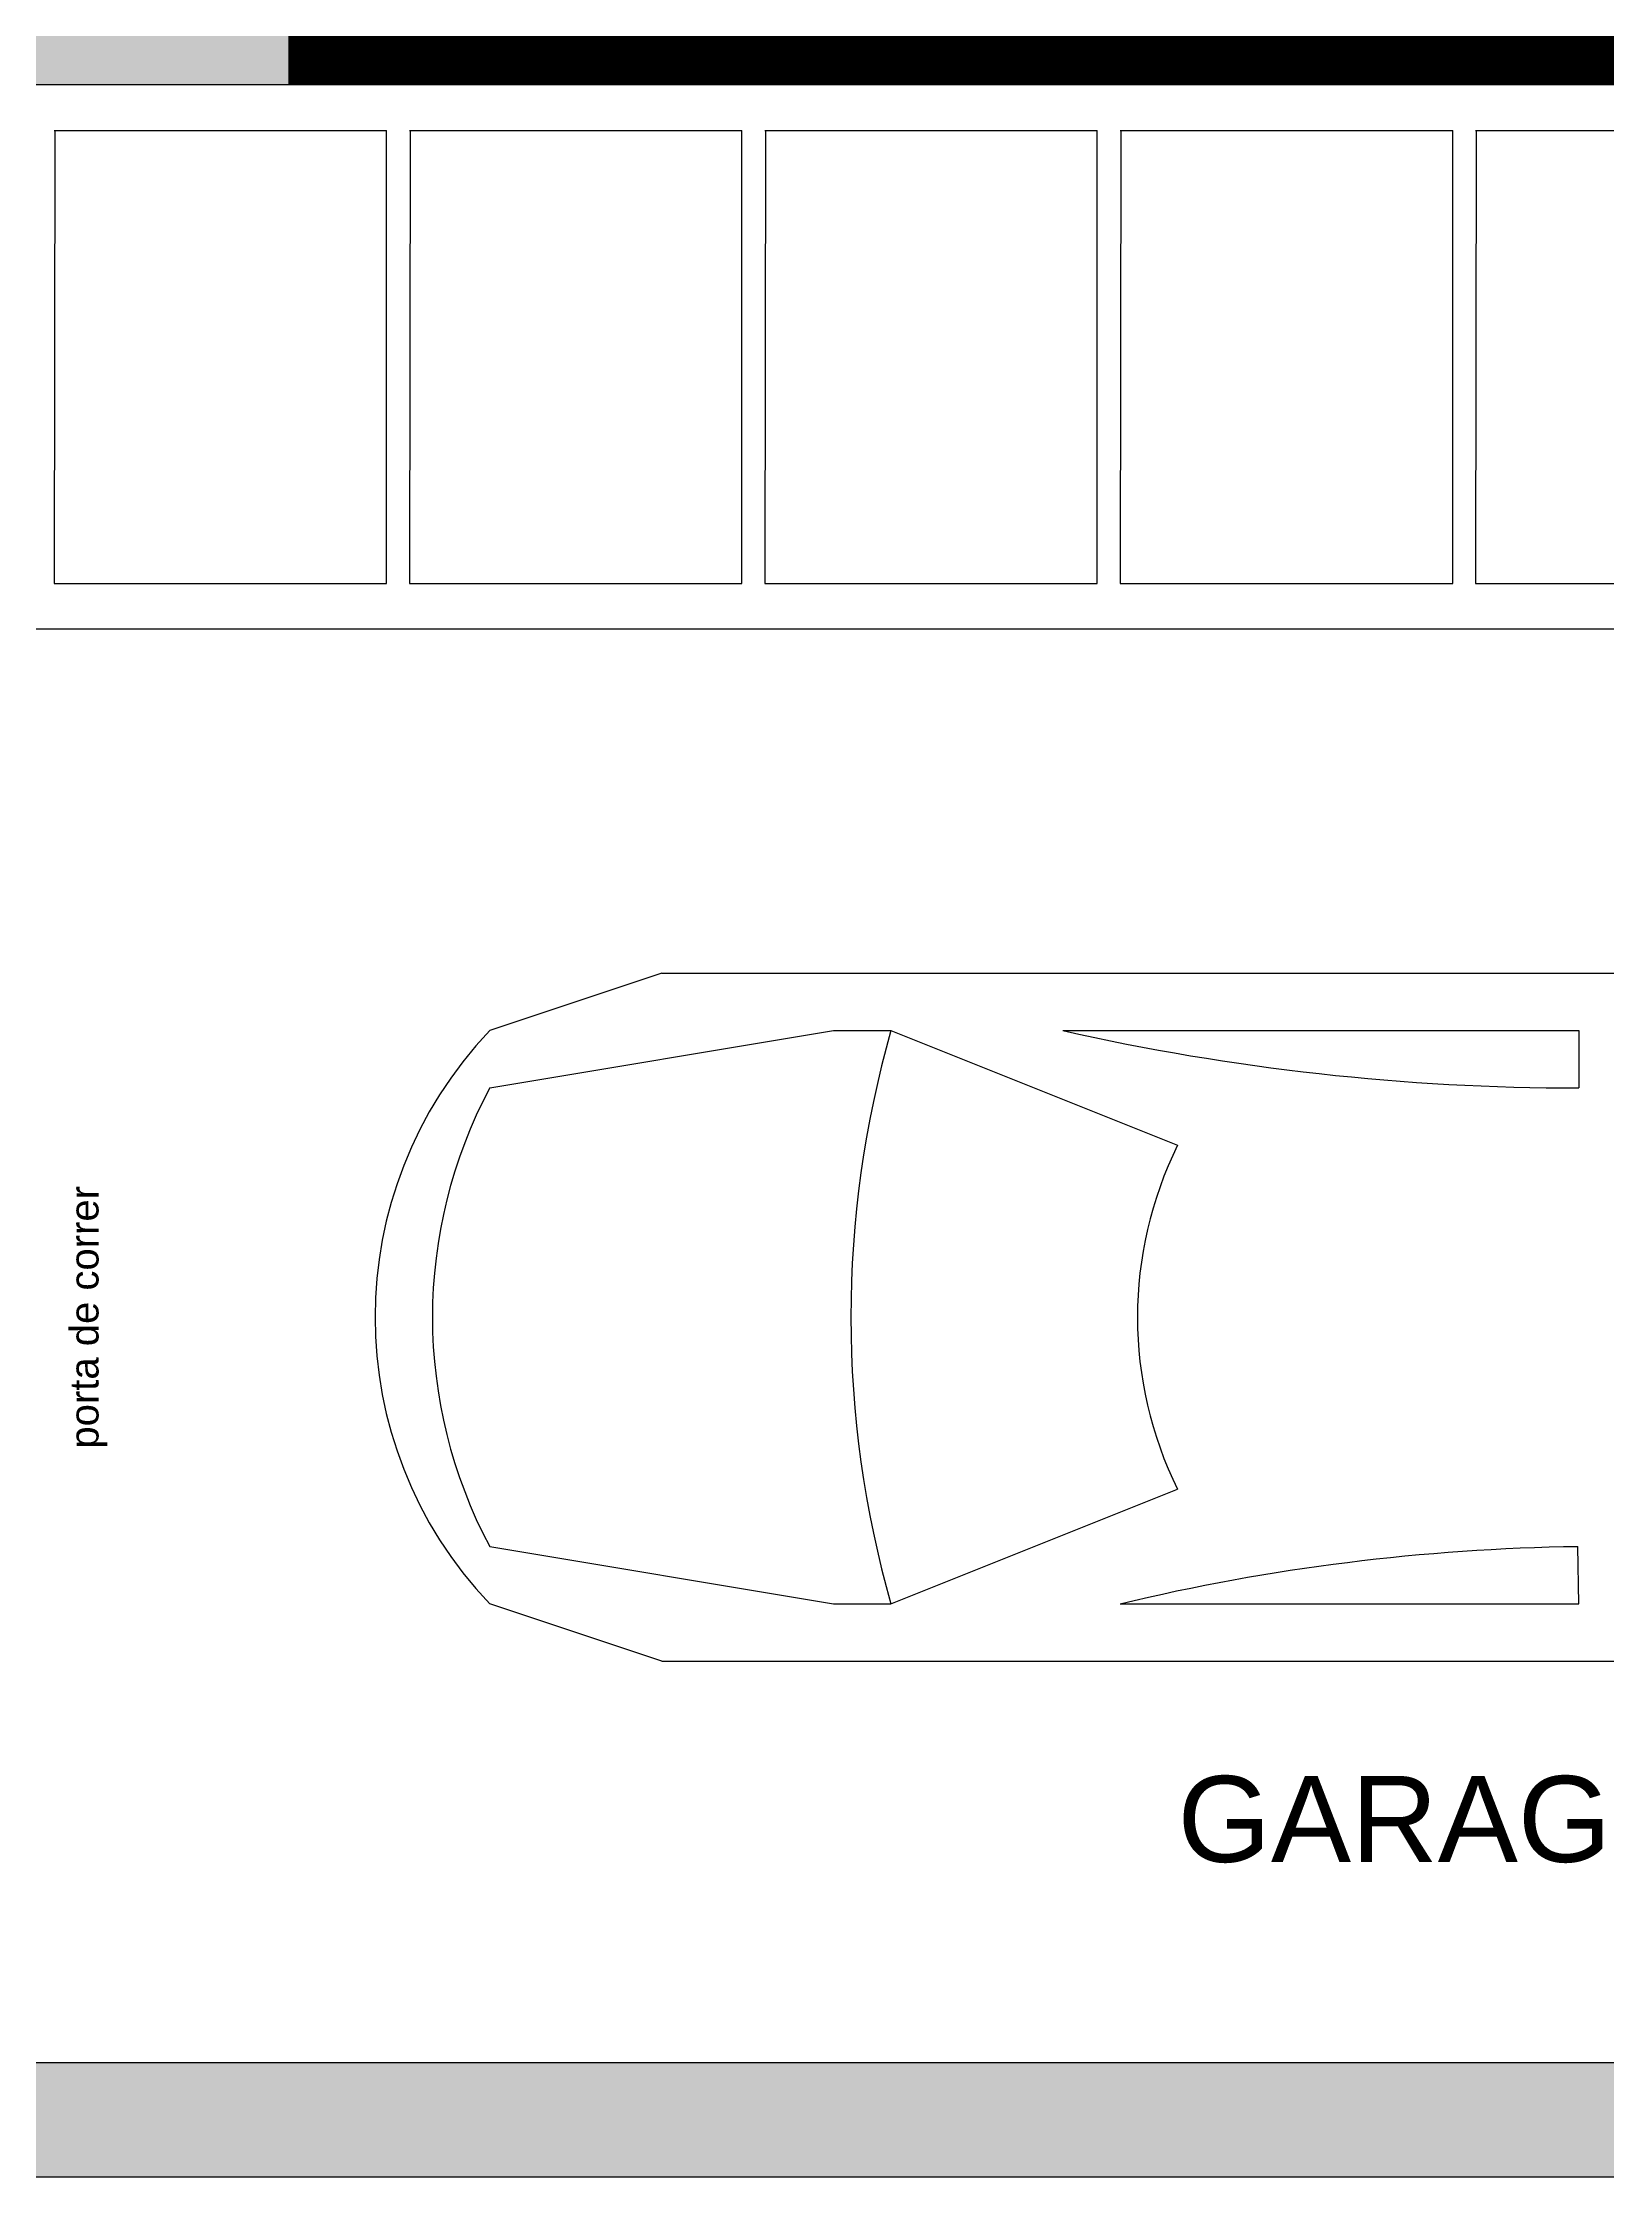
# Model space of a CAD drawing. Header units: millimetres. Extents: x -656 to 1500, y 0 to 1085.
# Drawn here: x 1002 to 1275, y 0 to 372.3 of the extents above; entities that cross this region are included whole.
import ezdxf

# ---------------------------------------------------------------- set-up
doc = ezdxf.new("R2010")
doc.units = ezdxf.units.MM
for name, color, linetype, lineweight, true_color in [('1 - paredes', 7, 'Continuous', 25, 0x000000), ('3 - pisos e telhados', 4, 'Continuous', 25, 0x00ffff), ('4 - layouts dos objetos', 83, 'Continuous', 25, 0x63c85c), ('6 - legendas', 7, 'Continuous', 25, 0x000000)]:
    doc.layers.add(name, color=color, linetype=linetype, lineweight=lineweight, true_color=true_color)
doc.styles.add('textstyle18', font='')
doc.styles.add('textstyle9', font='')
doc.styles.get('textstyle18').set_extended_font_data('Arial')
doc.styles.get('textstyle9').set_extended_font_data('Arial')

msp = doc.modelspace()

# ---------------------------------------------------------------- hatches: boundary and pattern name
at = {"layer": '1 - paredes', "true_color": 0xa0a0a4}
for points in [[(685, 625), (685, 380), (1030, 380), (1030, 415), (1045, 415), (1045, 365), (1000, 365), (1000, 355), (985, 355), (985, 365), (670, 365), (670, 640), (695, 640), (695, 625)], [(985, 20), (985, 45), (1000, 45), (1000, 20), (1500, 20), (1500, 0), (0, 0), (0, 20), (185, 20), (185, 40), (200, 40), (200, 20), (550, 20), (550, 100), (565, 100), (565, 20)]]:
    msp.add_hatch(color=252, dxfattribs=at).paths.add_polyline_path(points)
at = {"layer": '3 - pisos e telhados', "true_color": 0xdfc591}
h = msp.add_hatch(dxfattribs=at)
h.set_pattern_fill('ACAD_ISO02W100', color=31, scale=4, angle=-45, style=0)
h.set_pattern_definition([(45, (0, 0), (-0.088388348, 0.088388348), [])])
h.paths.add_polyline_path([(1045, 1065), (1480, 1065), (1480, 365), (1045, 365)])

# ---------------------------------------------------------------- linework, layer by layer
at = {"layer": '1 - paredes'}
for p, q in [((1045, 365), (1045, 415)), ((1000, 365), (1045, 365)), ((1000, 20), (1500, 20)), ((1500, 0), (0, 0))]:
    msp.add_line(p, q, dxfattribs=at)
at = {"layer": '3 - pisos e telhados', "color": 43, "true_color": 0xc38c48}
for p, q in [((1045, 365), (1045, 1065)), ((1480, 365), (1045, 365))]:
    msp.add_line(p, q, dxfattribs=at)
at = {"layer": '3 - pisos e telhados', "color": 9, "true_color": 0xc0c0c0}
for p, q in [((1000, 365), (1500, 365)), ((1004.11, 357), (1004, 278)), ((1004, 357), (1062, 357)), ((1062, 278), (1062, 357)), ((1066.11, 357), (1066, 278)), ((1066, 357), (1124, 357)), ((1124, 278), (1124, 357)), ((1128.11, 357), (1128, 278)), ((1128, 357), (1186, 357)), ((1186, 278), (1186, 357)), ((1190.11, 357), (1190, 278)), ((1190, 357), (1248, 357)), ((1248, 278), (1248, 357)), ((1252.11, 357), (1252, 278)), ((1252, 357), (1310, 357)), ((1004, 278), (1062, 278)), ((1066, 278), (1124, 278)), ((1128, 278), (1186, 278)), ((1190, 278), (1248, 278)), ((1252, 278), (1310, 278)), ((1500, 270), (1000, 270))]:
    msp.add_line(p, q, dxfattribs=at)
at = {"layer": '4 - layouts dos objetos'}
for p, q in [((1110, 210), (1080, 200)), ((1110, 210), (1390, 210)), ((1080, 190), (1140, 200)), ((1140, 200), (1150, 200)), ((1150, 200), (1200, 180)), ((1180, 200), (1270, 200)), ((1270, 200), (1270, 190)), ((1150, 100), (1200, 120)), ((1080, 110), (1140, 100)), ((1270, 100), (1269.86, 110)), ((1110, 90), (1080, 100)), ((1140, 100), (1150, 100)), ((1190, 100), (1270, 100)), ((1110, 90), (1390, 90))]:
    msp.add_line(p, q, dxfattribs=at)
for centre, radius, start, end in [((1132.5, 150), 72.5, 136.3972, 223.6028), ((1325.07, 150), 182.07, 164.0608, 195.9392), ((1270, 600), 410, 257.3196, 270), ((1155, 150), 85, 151.9275, 208.0725), ((1260.79, 150), 67.79, 153.732, 206.268), ((1275, -255), 365.03, 90.8069, 103.4652)]:
    msp.add_arc(centre, radius, start, end, dxfattribs=at)

# ---------------------------------------------------------------- texts
at = {"layer": '6 - legendas', "insert": (1010, 150), "char_height": 1, "attachment_point": 5, "rotation": 90, "style": 'textstyle18'}
msp.add_mtext('\\H5;porta de correr', dxfattribs=at)
at = {"layer": '6 - legendas', "insert": (1200, 70), "char_height": 1, "attachment_point": 1, "style": 'textstyle9'}
msp.add_mtext('\\H15;GARAGEM', dxfattribs=at)

doc.saveas('drawing.dxf')
